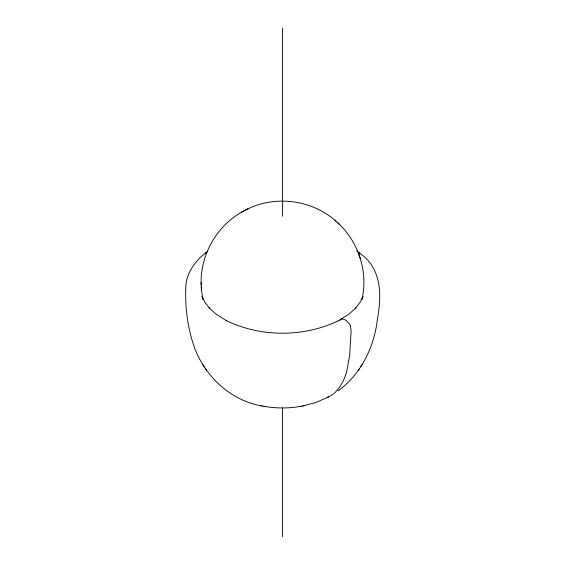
<?xml version="1.0" encoding="UTF-8"?>
<svg xmlns="http://www.w3.org/2000/svg" width="565" height="565" viewBox="0 0 565 565"><rect width="100%" height="100%" fill="white"/><g stroke="black" fill="none" stroke-linecap="round" stroke-linejoin="round"><path stroke-width="0.85" d="M201.204 284.88C199.897 254.766 217.179 224.835 243.911 210.9M362.144 299.118C365.131 285.021 364.241 270.091 359.58 256.454M362.186 299.104L362.935 296.314L360.223 302.091L355.3 308.497L355.851 307.869L349.304 313.836L338.357 320.814L338.866 320.539C304.019 337.446 260.981 337.446 226.134 320.539L226.643 320.814L215.696 313.836L209.149 307.869L209.7 308.497L204.777 302.091L202.065 296.314L202.814 299.104M340.674 320.108L341.309 319.19A4.181 2.415 60 0 1 342.164 318.851L345.208 319.861A13.186 7.613 60 0 1 346.726 320.892L350.293 325.186L351.133 331.026L349.664 355.597L346.592 372.067A101.891 58.831 60 0 1 344.318 378.486A106.658 61.578 60 0 1 340.427 385.86C337.192 390.726 332.976 395.5 327.22 397.28M338.153 390.874C360.865 374.256 374.235 347.136 377.371 319.515C381.806 294.951 382.032 267.923 358.881 252.604M358.182 370.52L359.63 368.352M360.865 366.466L362.363 364.22M206.119 252.604C195.97 260.204 187.658 271.271 185.963 284.103C184.727 305.51 187.312 327.516 194.551 347.779C205.307 376.777 230.859 400.606 261.772 405.889M205.49 253.071L207.842 251.326M245.62 210.025C274.555 194.678 312.53 199.643 336.641 221.777M241.651 212.094L248.099 208.725M328.498 396.983L315.906 402.52L303.228 405.889M260.606 405.663C273.983 408.495 287.917 408.742 301.364 406.242M300.361 406.433L304.394 405.663M263.636 406.242L264.639 406.433M356.586 250.902L359.51 253.071M337.658 222.716C348.259 232.349 356.07 244.935 360.315 258.601M334.918 220.223L339.36 224.249M202.637 364.22L204.135 366.466M205.37 368.352L206.818 370.52M358.507 253.36L359.269 255.585M202.87 299.224L201.408 289.598L201.098 282.323M201.295 286.801L201.408 289.598M282.5 28.25L282.5 216.289M282.5 407.859L282.5 536.75"/></g></svg>
